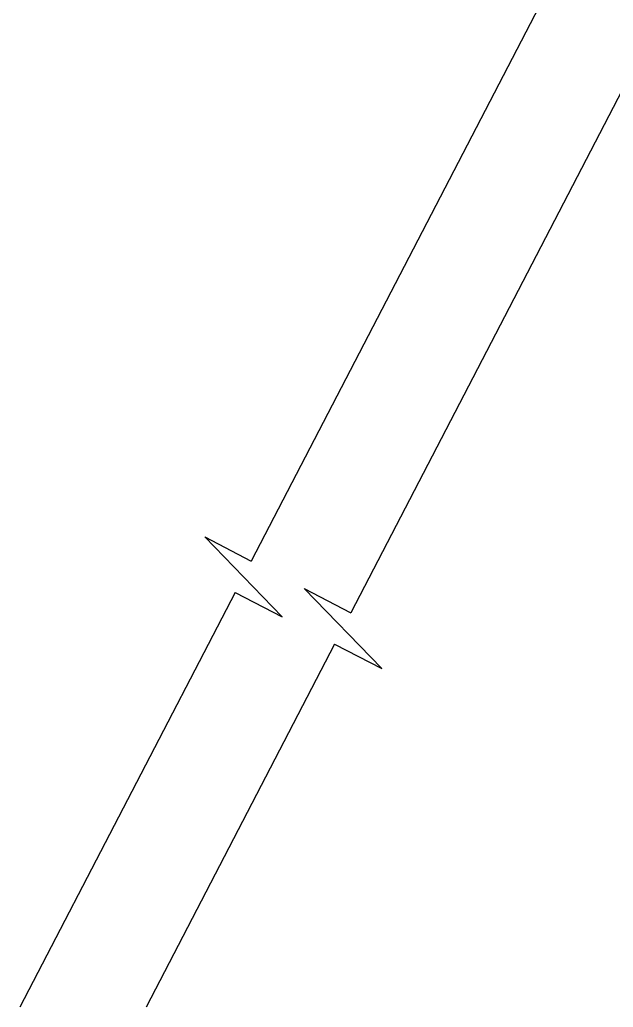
# Model space of a CAD drawing. Header units: millimetres. Extents: x 3314 to 3538, y 1235 to 1314.
# Drawn here: x 3500.21 to 3510.8, y 1234.77 to 1252.36 of the extents above; entities that cross this region are included whole.
import ezdxf

# ---------------------------------------------------------------- set-up
doc = ezdxf.new("R2010")
doc.units = ezdxf.units.MM
doc.layers.add('01', color=1, linetype='Continuous')
doc.layers.add('ALVENARIA', color=7, linetype='Continuous', lineweight=30)

msp = doc.modelspace()

# ---------------------------------------------------------------- linework, layer by layer
at = {"layer": '01'}
for p, q in [((3504.892, 1241.723), (3503.512, 1243.148)), ((3503.512, 1243.148), (3504.341, 1242.717)), ((3504.052, 1242.16), (3504.892, 1241.723)), ((3506.667, 1240.802), (3505.287, 1242.226)), ((3505.287, 1242.226), (3506.116, 1241.795)), ((3505.827, 1241.238), (3506.667, 1240.802))]:
    msp.add_line(p, q, dxfattribs=at)
at = {"layer": 'ALVENARIA'}
for p, q in [((3518.417, 1269.825), (3504.341, 1242.717)), ((3519.632, 1267.825), (3506.116, 1241.795)), ((3504.052, 1242.16), (3500.212, 1234.766)), ((3505.827, 1241.238), (3502.466, 1234.766))]:
    msp.add_line(p, q, dxfattribs=at)

doc.saveas('drawing.dxf')
